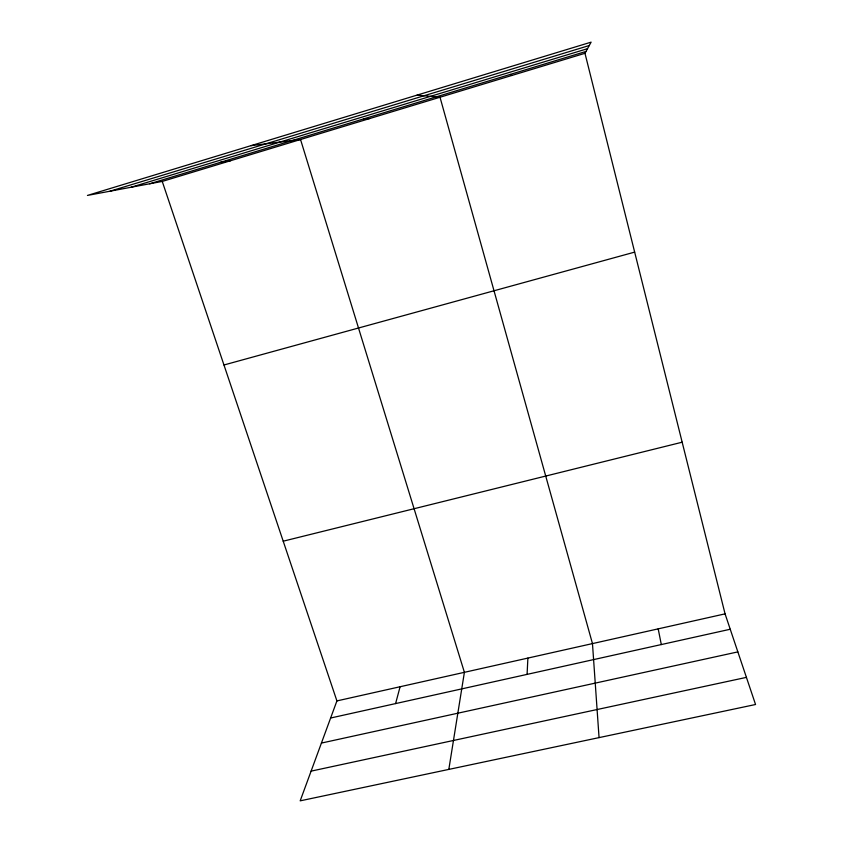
<?xml version="1.0" encoding="UTF-8"?>
<svg xmlns="http://www.w3.org/2000/svg" width="843" height="843" viewBox="0 0 843 843"><rect width="100%" height="100%" fill="white"/><g stroke="black" fill="none" stroke-linecap="round" stroke-linejoin="round"><path stroke-width="1.26" d="M527.086 674.379L527.887 658.088M448.824 769.396L464.398 672.324L300.54 139.517L250.951 145.67M395.599 703.578L400.098 686.739M162.246 181.424L336.915 700.912L300.182 800.85L755.549 704.506L725.064 613.862L584.979 53.299L591.112 42.15L87.451 195.428L162.246 181.424L584.979 53.299M109.99 191.213L589.246 45.533M131.034 187.272L587.518 48.683M149.654 183.785L586.001 51.444M223.964 364.987L634.663 252.12M283.216 541.195L682.177 442.206M336.915 700.912L725.064 613.862M330.635 718.015L730.249 629.247M321.425 743.073L737.857 651.892M311.099 771.134L746.424 677.372M220.213 162.383L230.729 160.676M363.481 118.937L369.603 118.578M417.095 95.111L440.014 97.24L592.471 643.599L599.057 737.614M510.331 74.395L511.785 75.48M658.193 628.857L661.302 644.568"/></g></svg>
